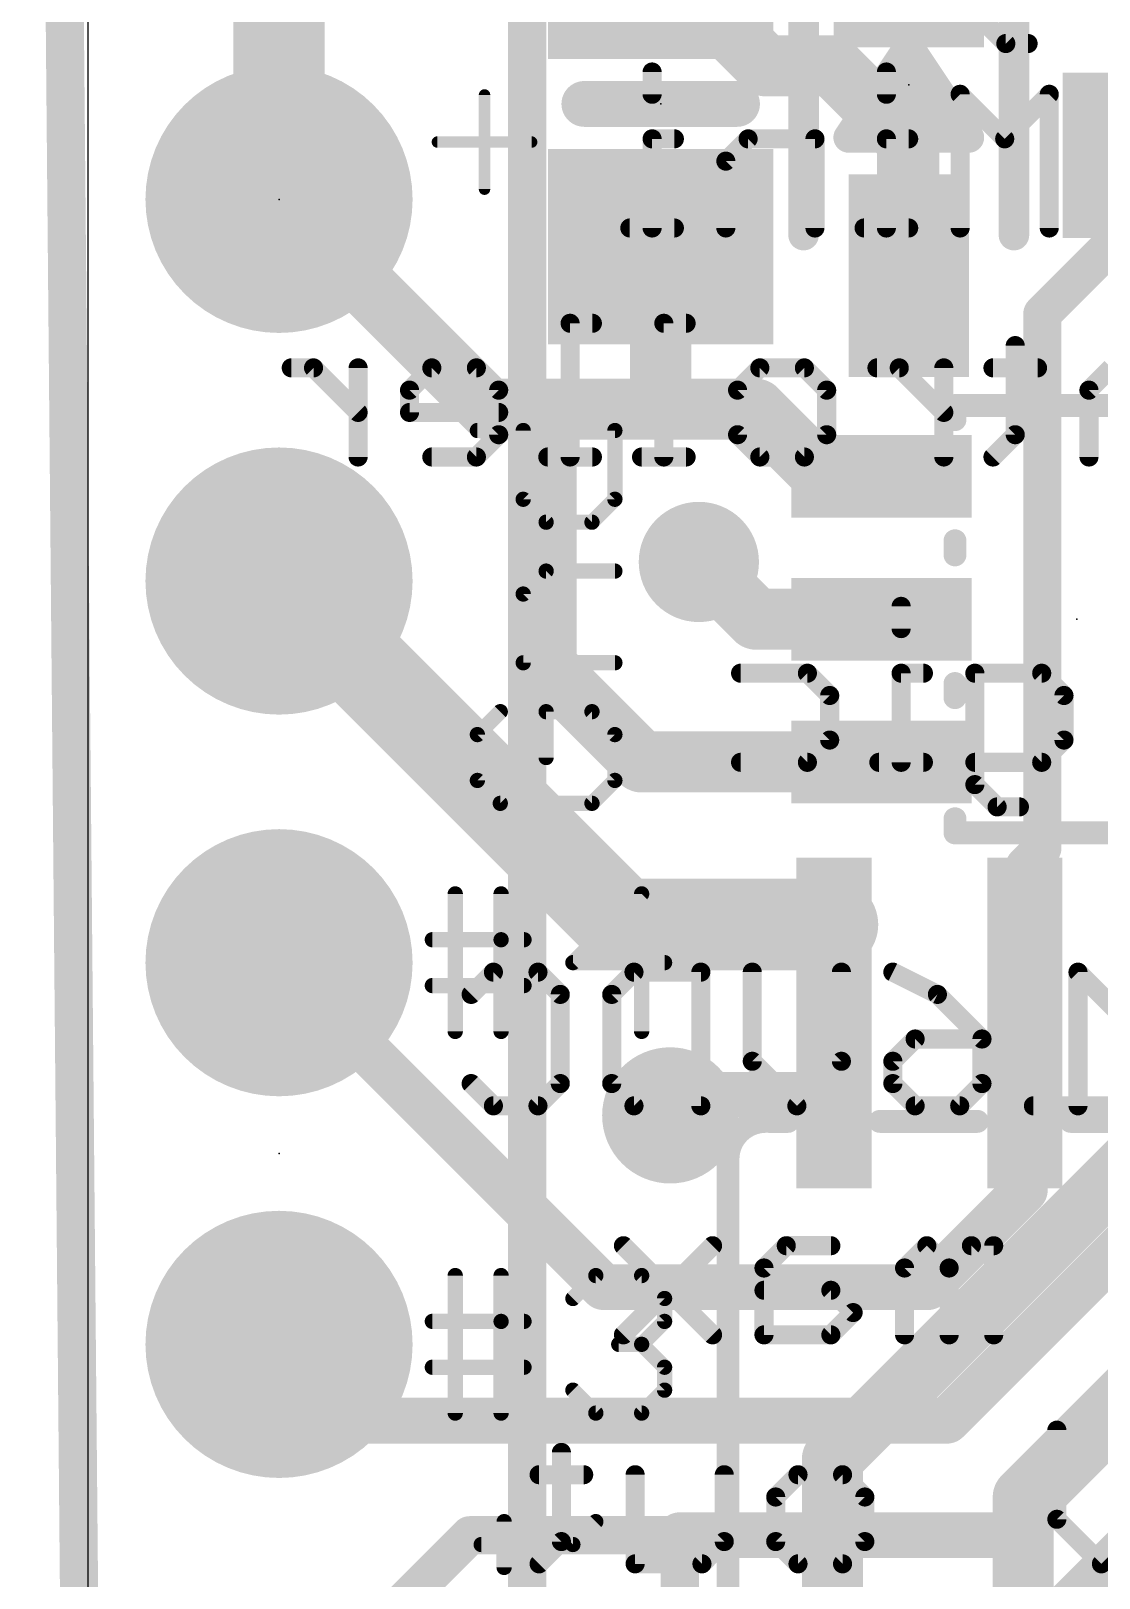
# Model space of a CAD drawing. Extents: x -8 to 7.7, y -14 to 16.
# Drawn here: x -8 to -0.89, y -5.37 to 4.93 of the extents above; entities that cross this region are included whole.
import ezdxf

# ---------------------------------------------------------------- set-up
doc = ezdxf.new("R2010")
doc.units = 0
for name, color, linetype in [('1', 12, 'CONTINUOUS'), ('16', 132, 'CONTINUOUS'), ('17', 110, 'CONTINUOUS'), ('18', 110, 'CONTINUOUS'), ('20', 53, 'CONTINUOUS'), ('21', 40, 'CONTINUOUS'), ('22', 6, 'CONTINUOUS'), ('23', 53, 'CONTINUOUS')]:
    doc.layers.add(name, color=color, linetype=linetype)

# ---------------------------------------------------------------- blocks, each defined once
blk = doc.blocks.new('RECT')
blk.add_solid([(-0.5, -0.5), (0.5, -0.5), (-0.5, 0.5), (0.5, 0.5)])
blk = doc.blocks.new('ROUNDP')
at = {"const_width": 0.5}
blk.add_lwpolyline([(0, -0.25, 1), (0, 0.25, 1), (0, -0.25)], format="xyb", dxfattribs=at)
blk = doc.blocks.new('ROUNDV')
at = {"const_width": 0.5}
blk.add_lwpolyline([(0, -0.25, 1), (0, 0.25, 1), (0, -0.25)], format="xyb", dxfattribs=at)

msp = doc.modelspace()

# ---------------------------------------------------------------- linework, layer by layer
at = {"layer": '1'}
for points, const_width in [([(-3.114, 4.699), (-3.81, 5.395)], 0.4064), ([(-2.667, 4.699), (-3.114, 4.699)], 0.4064), ([(-2.159, 4.191), (-2.667, 4.699)], 0.4064), ([(-2.159, 3.302), (-2.159, 4.191)], 0.4064), ([(-6.35, 3.81), (-4.953, 2.413)], 0.4064), ([(-1.27, 3.048), (-0.635, 3.683)], 0.254), ([(-3.81, 3.495), (-3.81, 2.413)], 0.4064), ([(-1.27, -0.508), (-1.27, 3.048)], 0.254), ([(-4.953, 2.413), (-4.572, 2.413)], 0.4064), ([(-4.572, 0.701), (-4.572, 2.413)], 0.4064), ([(-4.572, 2.413), (-3.81, 2.413)], 0.4064), ([(-3.81, 2.413), (-3.175, 2.413)], 0.4064), ([(-3.175, 2.413), (-2.728, 1.966)], 0.4064), ([(-2.728, 1.966), (-2.3414, 1.966)], 0.4064), ([(-6.35, 1.27), (-4.064, -1.016)], 0.6096), ([(-3.175, 1.016), (-3.556, 1.397)], 0.4064), ([(-2.3414, 1.016), (-3.175, 1.016)], 0.4064), ([(-3.937, 0.066), (-4.572, 0.701)], 0.4064), ([(-2.3414, 0.066), (-3.937, 0.066)], 0.4064), ([(-1.27, -0.508), (-1.387, -0.625)], 0.254), ([(-1.387, -0.625), (-1.387, -1.672)], 0.254), ([(-4.064, -1.016), (-2.667, -1.016)], 0.6096), ([(-2.667, -1.016), (-2.657, -1.026)], 0.3048), ([(-2.657, -1.026), (-2.657, -1.672)], 0.3048), ([(-4.191, -3.429), (-6.35, -1.27)], 0.3048), ([(-2.657, -1.672), (-2.657, -1.788)], 0.3048), ([(-1.387, -1.672), (-1.387, -2.784)], 0.3048), ([(-2.657, -1.788), (-2.657, -2.149)], 0.4064), ([(-3.6095, -2.149), (-3.7465, -2.286)], 0.3048), ([(-2.657, -2.149), (-3.6095, -2.149)], 0.3048), ([(-1.524, -5.08), (1.143, -2.413)], 0.3048), ([(-0.117, -2.53), (-1.905, -4.318)], 0.3048), ([(-1.387, -2.784), (-2.032, -3.429)], 0.3048), ([(1.143, -3.302), (-1.397, -5.842)], 0.3048), ([(-2.032, -3.429), (-4.191, -3.429)], 0.3048), ([(-5.842, -4.318), (-6.35, -3.81)], 0.3048), ([(-1.905, -4.318), (-5.842, -4.318)], 0.3048), ([(-3.683, -5.08), (-1.524, -5.08)], 0.3048), ([(-5.08, -5.08), (-6.35, -6.35)], 0.254), ([(-3.683, -5.08), (-5.08, -5.08)], 0.254), ([(-3.683, -9.251), (-3.683, -5.08)], 0.254)]:
    msp.add_lwpolyline(points, dxfattribs=dict(at, const_width=const_width))
for points, const_width in [([(-3.114, 4.8006, 1), (-3.114, 4.5974)], 0.2032), ([(-3.1858, 4.6272, 1), (-3.0422, 4.7708)], 0.2032), ([(-2.5952, 4.7708, 1), (-2.7388, 4.6272)], 0.2032), ([(-2.667, 4.5974, 1), (-2.667, 4.8006)], 0.2032), ([(-2.0574, 4.191, 1), (-2.2606, 4.191)], 0.2032), ([(-2.2308, 4.1192, 1), (-2.0872, 4.2628)], 0.2032), ([(-6.2782, 3.8818, 1), (-6.4218, 3.7382)], 0.2032), ([(-3.7084, 3.495, 1), (-3.9116, 3.495)], 0.2032), ([(-2.2606, 3.302, 1), (-2.0574, 3.302)], 0.2032), ([(-1.2065, 3.048, 1), (-1.3335, 3.048)], 0.127), ([(-1.3149, 3.0929, 1), (-1.2251, 3.0031)], 0.127), ([(-4.953, 2.5146, 1), (-4.953, 2.3114)], 0.2032), ([(-5.0248, 2.3412, 1), (-4.8812, 2.4848)], 0.2032), ([(-4.4704, 2.413, 1), (-4.6736, 2.413)], 0.2032), ([(-4.572, 2.5146, 1), (-4.572, 2.3114)], 0.2032), ([(-4.572, 2.3114, 1), (-4.572, 2.5146)], 0.2032), ([(-3.81, 2.5146, 1), (-3.81, 2.3114)], 0.2032), ([(-3.81, 2.3114, 1), (-3.81, 2.5146)], 0.2032), ([(-3.1032, 2.4848, 1), (-3.2468, 2.3412)], 0.2032), ([(-3.175, 2.3114, 1), (-3.175, 2.5146)], 0.2032), ([(-3.9116, 2.413, 1), (-3.7084, 2.413)], 0.2032), ([(-2.728, 2.0676, 1), (-2.728, 1.8644)], 0.2032), ([(-2.3414, 1.8644, 1), (-2.3414, 2.0676)], 0.2032), ([(-2.7998, 1.8942, 1), (-2.6562, 2.0378)], 0.2032), ([(-6.2422, 1.3778, 1), (-6.4578, 1.1622)], 0.3048), ([(-3.4842, 1.4688, 1), (-3.6278, 1.3252)], 0.2032), ([(-3.175, 1.1176, 1), (-3.175, 0.9144)], 0.2032), ([(-3.2468, 0.9442, 1), (-3.1032, 1.0878)], 0.2032), ([(-2.3414, 0.9144, 1), (-2.3414, 1.1176)], 0.2032), ([(-4.5002, 0.7728, 1), (-4.6438, 0.6292)], 0.2032), ([(-4.6736, 0.701, 1), (-4.4704, 0.701)], 0.2032), ([(-3.937, 0.1676, 1), (-3.937, -0.0356)], 0.2032), ([(-4.0088, -0.0058, 1), (-3.8652, 0.1378)], 0.2032), ([(-2.3414, -0.0356, 1), (-2.3414, 0.1676)], 0.2032), ([(-1.2251, -0.5529, 1), (-1.3149, -0.4631)], 0.127), ([(-1.3235, -0.625, 1), (-1.4505, -0.625)], 0.127), ([(-1.3335, -0.508, 1), (-1.2065, -0.508)], 0.127), ([(-1.4319, -0.5801, 1), (-1.3421, -0.6699)], 0.127), ([(-4.064, -0.8636, 1), (-4.064, -1.1684)], 0.3048), ([(-2.667, -1.1684, 1), (-2.667, -0.8636)], 0.3048), ([(-4.1718, -1.1238, 1), (-3.9562, -0.9082)], 0.3048), ([(-2.6131, -0.9621, 1), (-2.7209, -1.0699)], 0.1524), ([(-2.5808, -1.026, 1), (-2.7332, -1.026)], 0.1524), ([(-2.7109, -1.0799, 1), (-2.6031, -0.9721)], 0.1524), ([(-6.2961, -1.2161, 1), (-6.4039, -1.3239)], 0.1524), ([(-2.5808, -1.672, 1), (-2.7332, -1.672)], 0.1524), ([(-1.3108, -1.672, 1), (-1.4632, -1.672)], 0.1524), ([(-2.5554, -1.788, 1), (-2.7586, -1.788)], 0.2032), ([(-2.7332, -1.672, 1), (-2.5808, -1.672)], 0.1524), ([(-1.4505, -1.672, 1), (-1.3235, -1.672)], 0.127), ([(-2.7332, -1.788, 1), (-2.5808, -1.788)], 0.1524), ([(-3.6095, -2.0728, 1), (-3.6095, -2.2252)], 0.1524), ([(-3.5556, -2.2029, 1), (-3.6634, -2.0951)], 0.1524), ([(-2.7586, -2.149, 1), (-2.5554, -2.149)], 0.2032), ([(-2.657, -2.2252, 1), (-2.657, -2.0728)], 0.1524), ([(-3.8004, -2.2321, 1), (-3.6926, -2.3399)], 0.1524), ([(-1.3331, -2.8379, 1), (-1.4409, -2.7301)], 0.1524), ([(-1.4632, -2.784, 1), (-1.3108, -2.784)], 0.1524), ([(-4.191, -3.3528, 1), (-4.191, -3.5052)], 0.1524), ([(-2.032, -3.5052, 1), (-2.032, -3.3528)], 0.1524), ([(-4.2449, -3.4829, 1), (-4.1371, -3.3751)], 0.1524), ([(-2.0859, -3.3751, 1), (-1.9781, -3.4829)], 0.1524), ([(-6.2961, -3.7561, 1), (-6.4039, -3.8639)], 0.1524), ([(-5.842, -4.2418, 1), (-5.842, -4.3942)], 0.1524), ([(-5.8959, -4.3719, 1), (-5.7881, -4.2641)], 0.1524), ([(-1.9589, -4.2641, 1), (-1.8511, -4.3719)], 0.1524), ([(-1.905, -4.3942, 1), (-1.905, -4.2418)], 0.1524), ([(-3.683, -5.0038, 1), (-3.683, -5.1562)], 0.1524), ([(-1.524, -5.1562, 1), (-1.524, -5.0038)], 0.1524), ([(-5.08, -5.0165, 1), (-5.08, -5.1435)], 0.127), ([(-5.0351, -5.1249, 1), (-5.1249, -5.0351)], 0.127), ([(-3.6195, -5.08, 1), (-3.7465, -5.08)], 0.127), ([(-3.683, -5.1435, 1), (-3.683, -5.0165)], 0.127), ([(-1.5779, -5.0261, 1), (-1.4701, -5.1339)], 0.1524)]:
    msp.add_lwpolyline(points, format="xyb", dxfattribs=dict(at, const_width=const_width))
at = {"layer": '16'}
for points, const_width in [([(-7.874, 15.875), (-7.62, -12.192)], 0.254), ([(-6.35, 7.874), (-6.35, 3.81)], 0.6096), ([(-4.699, -6.35), (-4.699, 5.969)], 0.254), ([(-2.667, -4.572), (-0.381, -2.286)], 0.4064), ([(-1.397, -4.826), (0.254, -3.175)], 0.4064), ([(-2.667, -5.969), (-2.667, -4.572)], 0.4064), ([(-1.397, -5.969), (-1.397, -4.826)], 0.4064)]:
    msp.add_lwpolyline(points, dxfattribs=dict(at, const_width=const_width))
for points, const_width in [([(-6.5024, 3.81, 1), (-6.1976, 3.81)], 0.3048), ([(-2.5654, -4.572, 1), (-2.7686, -4.572)], 0.2032), ([(-2.7388, -4.5002, 1), (-2.5952, -4.6438)], 0.2032), ([(-1.2954, -4.826, 1), (-1.4986, -4.826)], 0.2032), ([(-1.4688, -4.7542, 1), (-1.3252, -4.8978)], 0.2032)]:
    msp.add_lwpolyline(points, format="xyb", dxfattribs=dict(at, const_width=const_width))
at = {"layer": '20'}
msp.add_line((-7.62, -12.192), (-7.62, 14.478), dxfattribs=at)
at = {"layer": '21'}
for points, const_width in [([(-2.859, 3.572), (-2.859, 5.572)], 0.2032), ([(-1.459, 5.572), (-1.459, 3.572)], 0.2032), ([(-2.559, 4.222), (-2.159, 4.822)], 0.2032), ([(-2.159, 4.822), (-1.759, 4.222)], 0.2032), ([(-2.359, 4.372), (-2.159, 4.672)], 0.2032), ([(-2.159, 4.672), (-1.959, 4.372)], 0.2032), ([(-4.9824, 4.5049), (-4.9824, 3.8779)], 0.0762), ([(-4.318, 4.445), (-3.302, 4.445)], 0.3048), ([(-2.2934, 4.4704), (-2.0246, 4.4704)], 0.2032), ([(-1.959, 4.372), (-2.359, 4.372)], 0.2032), ([(-5.2959, 4.1914), (-4.6688, 4.1914)], 0.0762), ([(-1.759, 4.222), (-2.559, 4.222)], 0.2032), ([(-1.8514, 2.438), (-0.2314, 2.438)], 0.1524), ([(-1.8514, 2.344), (-1.8514, 2.438)], 0.1524), ([(-5.03, 2.2717), (-4.1148, 2.2717)], 0.1016), ([(-4.7249, 1.8141), (-4.7249, 2.2717)], 0.1016), ([(-4.1148, 2.2717), (-4.1148, 1.8141)], 0.1016), ([(-4.5724, 1.6616), (-4.7249, 1.8141)], 0.1016), ([(-4.1148, 1.8141), (-4.2673, 1.6616)], 0.1016), ([(-4.2673, 1.6616), (-4.5724, 1.6616)], 0.1016), ([(-1.8514, 1.444), (-1.8514, 1.538)], 0.1524), ([(-4.7249, 1.1836), (-4.5724, 1.3362)], 0.1016), ([(-4.5724, 1.3362), (-4.1148, 1.3362)], 0.1016), ([(-4.7249, 0.726), (-4.7249, 1.1836)], 0.1016), ([(-4.1148, 0.726), (-4.7249, 0.726)], 0.1016), ([(-1.8514, 0.494), (-1.8514, 0.588)], 0.1524), ([(-4.8775, 0.4006), (-5.03, 0.2481)], 0.1016), ([(-4.2673, 0.4006), (-4.5724, 0.4006)], 0.1016), ([(-4.5724, 0.4006), (-4.5724, 0.0956)], 0.1016), ([(-4.1148, 0.2481), (-4.2673, 0.4006)], 0.1016), ([(-5.03, 0.2481), (-5.03, -0.057)], 0.1016), ([(-4.1148, -0.057), (-4.1148, 0.2481)], 0.1016), ([(-5.03, -0.057), (-4.8775, -0.2095)], 0.1016), ([(-4.2673, -0.2095), (-4.1148, -0.057)], 0.1016), ([(-4.8775, -0.2095), (-4.2673, -0.2095)], 0.1016), ([(-1.8514, -0.406), (-1.8514, -0.312)], 0.1524), ([(-0.2314, -0.406), (-1.8514, -0.406)], 0.1524), ([(-5.1772, -1.7272), (-5.1772, -0.812)], 0.1016), ([(-4.8721, -0.812), (-4.8721, -1.7272)], 0.1016), ([(-3.9366, -0.812), (-4.3942, -1.2696)], 0.1016), ([(-3.9366, -1.7272), (-3.9366, -0.812)], 0.1016), ([(-5.3297, -1.1171), (-4.8721, -1.1171)], 0.1016), ([(-4.8721, -1.1171), (-4.7196, -1.1171)], 0.1016), ([(-4.3942, -1.2696), (-3.7841, -1.2696)], 0.1016), ([(-5.3297, -1.4221), (-4.7196, -1.4221)], 0.1016), ([(-2.962, -2.326), (-3.092, -2.326)], 0.1524), ([(-2.352, -2.326), (-1.702, -2.326)], 0.1524), ([(-1.082, -2.326), (-0.432, -2.326)], 0.1524), ([(-3.362, -2.576), (-3.362, -7.076)], 0.1524), ([(-5.1772, -4.2672), (-5.1772, -3.352)], 0.1016), ([(-4.8721, -3.352), (-4.8721, -4.2672)], 0.1016), ([(-4.3942, -3.5046), (-4.2417, -3.352)], 0.1016), ([(-4.2417, -3.352), (-3.9366, -3.352)], 0.1016), ([(-3.9366, -3.352), (-3.7841, -3.5046)], 0.1016), ([(-3.7841, -3.5046), (-3.7841, -3.6571)], 0.1016), ([(-5.3297, -3.6571), (-4.8721, -3.6571)], 0.1016), ([(-4.8721, -3.6571), (-4.7196, -3.6571)], 0.1016), ([(-3.7841, -3.6571), (-3.9366, -3.8096)], 0.1016), ([(-3.9366, -3.8096), (-4.0891, -3.8096)], 0.1016), ([(-3.9366, -3.8096), (-3.7841, -3.9621)], 0.1016), ([(-5.3297, -3.9621), (-4.7196, -3.9621)], 0.1016), ([(-3.7841, -3.9621), (-3.7841, -4.1147)], 0.1016), ([(-4.2417, -4.2672), (-4.3942, -4.1147)], 0.1016), ([(-3.7841, -4.1147), (-3.9366, -4.2672)], 0.1016), ([(-3.9366, -4.2672), (-4.2417, -4.2672)], 0.1016), ([(-4.8519, -5.2945), (-4.8519, -4.9895)], 0.1016), ([(-4.3943, -5.142), (-4.2418, -4.9895)], 0.1016), ([(-5.0045, -5.142), (-4.3943, -5.142)], 0.1016)]:
    msp.add_lwpolyline(points, dxfattribs=dict(at, const_width=const_width))
for points, const_width in [([(-2.1167, 4.8502, 1), (-2.2013, 4.7938)], 0.1016), ([(-2.1167, 4.7938, 1), (-2.2013, 4.8502)], 0.1016), ([(-2.1167, 4.7002, 1), (-2.2013, 4.6438)], 0.1016), ([(-2.1167, 4.6438, 1), (-2.2013, 4.7002)], 0.1016), ([(-4.9633, 4.5049, 1), (-5.0014, 4.5049)], 0.0381), ([(-4.318, 4.5212, 1), (-4.318, 4.3688)], 0.1524), ([(-3.302, 4.3688, 1), (-3.302, 4.5212)], 0.1524), ([(-2.2934, 4.5212, 1), (-2.2934, 4.4196)], 0.1016), ([(-2.0246, 4.4196, 1), (-2.0246, 4.5212)], 0.1016), ([(-2.359, 4.4228, 1), (-2.359, 4.3212)], 0.1016), ([(-2.4013, 4.4002, 1), (-2.3167, 4.3438)], 0.1016), ([(-2.0013, 4.3438, 1), (-1.9167, 4.4002)], 0.1016), ([(-1.959, 4.3212, 1), (-1.959, 4.4228)], 0.1016), ([(-5.2959, 4.2104, 1), (-5.2959, 4.1723)], 0.0381), ([(-4.6688, 4.1723, 1), (-4.6688, 4.2104)], 0.0381), ([(-2.559, 4.2728, 1), (-2.559, 4.1712)], 0.1016), ([(-2.6013, 4.2502, 1), (-2.5167, 4.1938)], 0.1016), ([(-1.8013, 4.1938, 1), (-1.7167, 4.2502)], 0.1016), ([(-1.759, 4.1712, 1), (-1.759, 4.2728)], 0.1016), ([(-5.0014, 3.8779, 1), (-4.9633, 3.8779)], 0.0381), ([(-2.9098, 3.572, 1), (-2.8082, 3.572)], 0.1016), ([(-1.5098, 3.572, 1), (-1.4082, 3.572)], 0.1016), ([(-1.8514, 2.4761, 1), (-1.8514, 2.3999)], 0.0762), ([(-1.8133, 2.438, 1), (-1.8895, 2.438)], 0.0762), ([(-1.8895, 2.344, 1), (-1.8133, 2.344)], 0.0762), ([(-5.03, 2.2971, 1), (-5.03, 2.2463)], 0.0508), ([(-4.6995, 2.2717, 1), (-4.7503, 2.2717)], 0.0508), ([(-4.0894, 2.2717, 1), (-4.1402, 2.2717)], 0.0508), ([(-4.1148, 2.2463, 1), (-4.1148, 2.2971)], 0.0508), ([(-4.707, 1.832, 1), (-4.7429, 1.7961)], 0.0508), ([(-4.0968, 1.7961, 1), (-4.1328, 1.832)], 0.0508), ([(-4.7503, 1.8141, 1), (-4.6995, 1.8141)], 0.0508), ([(-4.1402, 1.8141, 1), (-4.0894, 1.8141)], 0.0508), ([(-4.5724, 1.687, 1), (-4.5724, 1.6362)], 0.0508), ([(-4.5904, 1.6436, 1), (-4.5544, 1.6795)], 0.0508), ([(-4.2853, 1.6795, 1), (-4.2494, 1.6436)], 0.0508), ([(-4.2673, 1.6362, 1), (-4.2673, 1.687)], 0.0508), ([(-1.8133, 1.538, 1), (-1.8895, 1.538)], 0.0762), ([(-1.8895, 1.444, 1), (-1.8133, 1.444)], 0.0762), ([(-4.5724, 1.3616, 1), (-4.5724, 1.3108)], 0.0508), ([(-4.5544, 1.3182, 1), (-4.5904, 1.3541)], 0.0508), ([(-4.1148, 1.3108, 1), (-4.1148, 1.3616)], 0.0508), ([(-4.6995, 1.1836, 1), (-4.7503, 1.1836)], 0.0508), ([(-4.7429, 1.2016, 1), (-4.707, 1.1657)], 0.0508), ([(-4.7249, 0.7514, 1), (-4.7249, 0.7006)], 0.0508), ([(-4.7503, 0.726, 1), (-4.6995, 0.726)], 0.0508), ([(-4.1148, 0.7006, 1), (-4.1148, 0.7514)], 0.0508), ([(-1.8133, 0.588, 1), (-1.8895, 0.588)], 0.0762), ([(-1.8895, 0.494, 1), (-1.8133, 0.494)], 0.0762), ([(-4.8595, 0.3827, 1), (-4.8954, 0.4186)], 0.0508), ([(-4.5724, 0.426, 1), (-4.5724, 0.3752)], 0.0508), ([(-4.547, 0.4006, 1), (-4.5978, 0.4006)], 0.0508), ([(-4.2494, 0.4186, 1), (-4.2853, 0.3827)], 0.0508), ([(-4.2673, 0.3752, 1), (-4.2673, 0.426)], 0.0508), ([(-5.0046, 0.2481, 1), (-5.0554, 0.2481)], 0.0508), ([(-5.0479, 0.2661, 1), (-5.012, 0.2302)], 0.0508), ([(-4.0894, 0.2481, 1), (-4.1402, 0.2481)], 0.0508), ([(-4.1328, 0.2302, 1), (-4.0968, 0.2661)], 0.0508), ([(-4.5978, 0.0956, 1), (-4.547, 0.0956)], 0.0508), ([(-5.0554, -0.057, 1), (-5.0046, -0.057)], 0.0508), ([(-5.012, -0.039, 1), (-5.0479, -0.0749)], 0.0508), ([(-4.1402, -0.057, 1), (-4.0894, -0.057)], 0.0508), ([(-4.0968, -0.0749, 1), (-4.1328, -0.039)], 0.0508), ([(-4.8775, -0.1841, 1), (-4.8775, -0.2349)], 0.0508), ([(-4.8954, -0.2274, 1), (-4.8595, -0.1915)], 0.0508), ([(-4.2853, -0.1915, 1), (-4.2494, -0.2274)], 0.0508), ([(-4.2673, -0.2349, 1), (-4.2673, -0.1841)], 0.0508), ([(-1.8133, -0.312, 1), (-1.8895, -0.312)], 0.0762), ([(-1.8514, -0.3679, 1), (-1.8514, -0.4441)], 0.0762), ([(-1.8895, -0.406, 1), (-1.8133, -0.406)], 0.0762), ([(-5.1518, -0.812, 1), (-5.2026, -0.812)], 0.0508), ([(-4.8467, -0.812, 1), (-4.8975, -0.812)], 0.0508), ([(-3.9112, -0.812, 1), (-3.962, -0.812)], 0.0508), ([(-3.9186, -0.83, 1), (-3.9546, -0.7941)], 0.0508), ([(-5.3297, -1.0917, 1), (-5.3297, -1.1425)], 0.0508), ([(-4.8721, -1.0917, 1), (-4.8721, -1.1425)], 0.0508), ([(-4.8721, -1.1425, 1), (-4.8721, -1.0917)], 0.0508), ([(-4.7196, -1.1425, 1), (-4.7196, -1.0917)], 0.0508), ([(-4.4122, -1.2516, 1), (-4.3762, -1.2876)], 0.0508), ([(-4.3942, -1.2442, 1), (-4.3942, -1.295)], 0.0508), ([(-3.7841, -1.295, 1), (-3.7841, -1.2442)], 0.0508), ([(-5.3297, -1.3967, 1), (-5.3297, -1.4475)], 0.0508), ([(-4.7196, -1.4475, 1), (-4.7196, -1.3967)], 0.0508), ([(-5.2026, -1.7272, 1), (-5.1518, -1.7272)], 0.0508), ([(-4.8975, -1.7272, 1), (-4.8467, -1.7272)], 0.0508), ([(-3.962, -1.7272, 1), (-3.9112, -1.7272)], 0.0508), ([(-3.112, -2.326, 0.4142), (-3.362, -2.576)], 0.1524), ([(-3.092, -2.2879, 1), (-3.092, -2.3641)], 0.0762), ([(-2.962, -2.3641, 1), (-2.962, -2.2879)], 0.0762), ([(-2.352, -2.2879, 1), (-2.352, -2.3641)], 0.0762), ([(-1.702, -2.3641, 1), (-1.702, -2.2879)], 0.0762), ([(-1.082, -2.2879, 1), (-1.082, -2.3641)], 0.0762), ([(-3.3239, -2.576, 1), (-3.4001, -2.576)], 0.0762), ([(-5.1518, -3.352, 1), (-5.2026, -3.352)], 0.0508), ([(-4.8467, -3.352, 1), (-4.8975, -3.352)], 0.0508), ([(-4.2417, -3.3266, 1), (-4.2417, -3.3774)], 0.0508), ([(-4.2237, -3.37, 1), (-4.2596, -3.3341)], 0.0508), ([(-3.9186, -3.3341, 1), (-3.9546, -3.37)], 0.0508), ([(-3.9366, -3.3774, 1), (-3.9366, -3.3266)], 0.0508), ([(-4.4122, -3.4866, 1), (-4.3762, -3.5225)], 0.0508), ([(-3.7587, -3.5046, 1), (-3.8095, -3.5046)], 0.0508), ([(-3.802, -3.5225, 1), (-3.7661, -3.4866)], 0.0508), ([(-5.3297, -3.6317, 1), (-5.3297, -3.6825)], 0.0508), ([(-4.8721, -3.6317, 1), (-4.8721, -3.6825)], 0.0508), ([(-4.8721, -3.6825, 1), (-4.8721, -3.6317)], 0.0508), ([(-4.7196, -3.6825, 1), (-4.7196, -3.6317)], 0.0508), ([(-3.8095, -3.6571, 1), (-3.7587, -3.6571)], 0.0508), ([(-3.7661, -3.675, 1), (-3.802, -3.6391)], 0.0508), ([(-4.0891, -3.7842, 1), (-4.0891, -3.835)], 0.0508), ([(-3.9186, -3.7916, 1), (-3.9546, -3.8276)], 0.0508), ([(-3.9546, -3.7916, 1), (-3.9186, -3.8276)], 0.0508), ([(-3.9366, -3.835, 1), (-3.9366, -3.7842)], 0.0508), ([(-5.3297, -3.9367, 1), (-5.3297, -3.9875)], 0.0508), ([(-4.7196, -3.9875, 1), (-4.7196, -3.9367)], 0.0508), ([(-3.7587, -3.9621, 1), (-3.8095, -3.9621)], 0.0508), ([(-3.802, -3.9801, 1), (-3.7661, -3.9442)], 0.0508), ([(-4.3762, -4.0967, 1), (-4.4122, -4.1326)], 0.0508), ([(-3.8095, -4.1147, 1), (-3.7587, -4.1147)], 0.0508), ([(-3.7661, -4.1326, 1), (-3.802, -4.0967)], 0.0508), ([(-4.2417, -4.2418, 1), (-4.2417, -4.2926)], 0.0508), ([(-3.9366, -4.2926, 1), (-3.9366, -4.2418)], 0.0508), ([(-5.2026, -4.2672, 1), (-5.1518, -4.2672)], 0.0508), ([(-4.8975, -4.2672, 1), (-4.8467, -4.2672)], 0.0508), ([(-4.2596, -4.2852, 1), (-4.2237, -4.2492)], 0.0508), ([(-3.9546, -4.2492, 1), (-3.9186, -4.2852)], 0.0508), ([(-4.8265, -4.9895, 1), (-4.8773, -4.9895)], 0.0508), ([(-4.2238, -5.0074, 1), (-4.2598, -4.9715)], 0.0508), ([(-5.0045, -5.1166, 1), (-5.0045, -5.1674)], 0.0508), ([(-4.4123, -5.124, 1), (-4.3764, -5.16)], 0.0508), ([(-4.3943, -5.1674, 1), (-4.3943, -5.1166)], 0.0508), ([(-4.8773, -5.2945, 1), (-4.8265, -5.2945)], 0.0508)]:
    msp.add_lwpolyline(points, format="xyb", dxfattribs=dict(at, const_width=const_width))
at = {"layer": '22', "const_width": 0.127}
for points in [[(-1.6613, 4.9952), (-1.5131, 4.8469)], [(-1.5131, 4.8469), (-1.3648, 4.8469)], [(-3.8671, 4.6576), (-3.8671, 4.5093)], [(-2.3079, 4.6576), (-2.3079, 4.5093)], [(-1.5207, 4.2127), (-1.8173, 4.5093)], [(-1.8173, 4.5093), (-1.8173, 3.6195)], [(-1.2241, 4.5093), (-1.5207, 4.2127)], [(-1.2241, 3.6195), (-1.2241, 4.5093)], [(-3.7188, 4.2127), (-3.8671, 4.2127)], [(-3.8671, 4.2127), (-3.8671, 3.6195)], [(-3.2282, 4.2127), (-3.3765, 4.0644)], [(-2.7833, 4.2127), (-3.2282, 4.2127)], [(-2.7833, 3.6195), (-2.7833, 4.2127)], [(-2.1596, 4.2127), (-2.3079, 4.2127)], [(-2.3079, 4.2127), (-2.3079, 3.6195)], [(-3.3765, 4.0644), (-3.3765, 3.6195)], [(-3.7188, 3.6195), (-4.0154, 3.6195)], [(-2.1596, 3.6195), (-2.4562, 3.6195)], [(-4.2645, 2.9853), (-4.4128, 2.9853)], [(-4.4128, 2.9853), (-4.4128, 2.0955)], [(-3.6408, 2.9853), (-3.7891, 2.9853)], [(-3.7891, 2.9853), (-3.7891, 2.0955)], [(-1.4503, 2.837), (-1.4503, 2.2438)], [(-6.1203, 2.6887), (-6.2686, 2.6887)], [(-5.8237, 2.3921), (-6.1203, 2.6887)], [(-5.8237, 2.0955), (-5.8237, 2.6887)], [(-5.3331, 2.6887), (-5.4814, 2.5404)], [(-5.0365, 2.6887), (-5.3331, 2.6887)], [(-4.8882, 2.5404), (-5.0365, 2.6887)], [(-3.2985, 2.5404), (-3.1502, 2.6887)], [(-3.1502, 2.6887), (-2.8536, 2.6887)], [(-2.8536, 2.6887), (-2.7053, 2.5404)], [(-2.2223, 2.6887), (-2.3706, 2.6887)], [(-1.9257, 2.3921), (-2.2223, 2.6887)], [(-1.9257, 2.0955), (-1.9257, 2.6887)], [(-1.3021, 2.6887), (-1.5986, 2.6887)], [(-0.8114, 2.6887), (-0.9597, 2.5404)], [(-5.4814, 2.5404), (-5.4814, 2.3921)], [(-4.8882, 2.2438), (-4.8882, 2.5404)], [(-3.2985, 2.2438), (-3.2985, 2.5404)], [(-2.7053, 2.5404), (-2.7053, 2.2438)], [(-0.9597, 2.5404), (-0.9597, 2.0955)], [(-5.4814, 2.3921), (-4.8882, 2.3921)], [(-5.0365, 2.0955), (-4.8882, 2.2438)], [(-3.1502, 2.0955), (-3.2985, 2.2438)], [(-2.7053, 2.2438), (-2.8536, 2.0955)], [(-1.4503, 2.2438), (-1.5986, 2.0955)], [(-5.3331, 2.0955), (-5.0365, 2.0955)], [(-4.2645, 2.0955), (-4.5611, 2.0955)], [(-3.6408, 2.0955), (-3.9374, 2.0955)], [(-2.8536, 2.0955), (-3.1502, 2.0955)], [(-2.2098, 1.1016), (-2.2098, 0.9533)], [(-3.2784, 0.6567), (-2.8335, 0.6567)], [(-2.8335, 0.6567), (-2.6852, 0.5084)], [(-2.0615, 0.6567), (-2.2098, 0.6567)], [(-2.2098, 0.6567), (-2.2098, 0.0635)], [(-1.7192, -0.0848), (-1.7192, 0.6567)], [(-1.7192, 0.6567), (-1.2743, 0.6567)], [(-1.2743, 0.6567), (-1.126, 0.5084)], [(-2.6852, 0.5084), (-2.6852, 0.2118)], [(-1.126, 0.5084), (-1.126, 0.2118)], [(-2.6852, 0.2118), (-2.8335, 0.0635)], [(-1.126, 0.2118), (-1.2743, 0.0635)], [(-2.8335, 0.0635), (-3.2784, 0.0635)], [(-2.0615, 0.0635), (-2.3581, 0.0635)], [(-1.2743, 0.0635), (-1.7192, 0.0635)], [(-1.5709, -0.2331), (-1.7192, -0.0848)], [(-1.4226, -0.2331), (-1.5709, -0.2331)], [(-5.0715, -1.481), (-4.9232, -1.3327)], [(-4.9232, -1.3327), (-4.6266, -1.3327)], [(-4.6266, -1.3327), (-4.4783, -1.481)], [(-4.1359, -1.481), (-3.9877, -1.3327)], [(-3.9877, -1.3327), (-3.5428, -1.3327)], [(-3.5428, -1.3327), (-3.5428, -2.2225)], [(-3.2004, -1.9259), (-3.2004, -1.3327)], [(-2.6073, -1.3327), (-2.6073, -1.9259)], [(-2.2649, -1.3327), (-1.9683, -1.481)], [(-0.7362, -1.6293), (-1.0328, -1.3327)], [(-1.0328, -1.3327), (-1.0328, -2.2225)], [(-4.4783, -1.481), (-4.4783, -2.0742)], [(-4.1359, -2.0742), (-4.1359, -1.481)], [(-1.9683, -1.481), (-1.6717, -1.7776)], [(-2.2649, -1.9259), (-2.1166, -1.7776)], [(-2.1166, -1.7776), (-1.6717, -1.7776)], [(-1.6717, -1.7776), (-1.6717, -2.0742)], [(-2.9038, -2.2225), (-3.2004, -1.9259)], [(-2.6073, -1.9259), (-2.9038, -2.2225)], [(-2.2649, -2.0742), (-2.2649, -1.9259)], [(-4.9232, -2.2225), (-5.0715, -2.0742)], [(-4.4783, -2.0742), (-4.6266, -2.2225)], [(-3.9877, -2.2225), (-4.1359, -2.0742)], [(-2.1166, -2.2225), (-2.2649, -2.0742)], [(-1.6717, -2.0742), (-1.82, -2.2225)], [(-4.6266, -2.2225), (-4.9232, -2.2225)], [(-3.5428, -2.2225), (-3.9877, -2.2225)], [(-1.82, -2.2225), (-2.1166, -2.2225)], [(-0.7362, -2.2225), (-1.3294, -2.2225)], [(-3.4648, -3.1533), (-4.058, -3.7465)], [(-3.4648, -3.7465), (-4.058, -3.1533)], [(-2.9742, -3.1533), (-3.1225, -3.3016)], [(-2.6776, -3.1533), (-2.9742, -3.1533)], [(-2.0387, -3.1533), (-2.1869, -3.3016)], [(-1.8904, -3.3016), (-2.0387, -3.1533)], [(-1.7421, -3.1533), (-1.8904, -3.3016)], [(-1.5938, -3.1533), (-1.7421, -3.1533)], [(-1.5938, -3.7465), (-1.5938, -3.1533)], [(-3.1225, -3.3016), (-3.1225, -3.7465)], [(-2.1869, -3.3016), (-2.1869, -3.7465)], [(-1.8904, -3.3016), (-1.8904, -3.7465)], [(-2.6776, -3.4499), (-3.1225, -3.4499)], [(-2.5293, -3.5982), (-2.6776, -3.4499)], [(-2.6776, -3.7465), (-2.5293, -3.5982)], [(-3.1225, -3.7465), (-2.6776, -3.7465)], [(-1.1735, -4.9739), (-1.1735, -4.3807)], [(-4.4707, -4.529), (-4.4707, -5.1222)], [(-4.3224, -4.6773), (-4.619, -4.6773)], [(-3.98, -5.2705), (-3.98, -4.6773)], [(-3.3869, -4.6773), (-3.3869, -5.1222)], [(-3.0445, -4.8256), (-2.8962, -4.6773)], [(-2.8962, -4.6773), (-2.5996, -4.6773)], [(-2.5996, -4.6773), (-2.4513, -4.8256)], [(-3.0445, -5.1222), (-3.0445, -4.8256)], [(-2.4513, -4.8256), (-2.4513, -5.1222)], [(-0.8769, -5.2705), (-1.1735, -4.9739)], [(-0.5803, -4.9739), (-0.8769, -5.2705)], [(-4.4707, -5.1222), (-4.619, -5.2705)], [(-3.3869, -5.1222), (-3.5351, -5.2705)], [(-2.8962, -5.2705), (-3.0445, -5.1222)], [(-2.4513, -5.1222), (-2.5996, -5.2705)], [(-3.5351, -5.2705), (-3.98, -5.2705)], [(-2.5996, -5.2705), (-2.8962, -5.2705)]]:
    msp.add_lwpolyline(points, dxfattribs=at)
at = {"layer": '22', "const_width": 0.0635}
for points in [[(-1.5131, 4.8787, 1), (-1.5131, 4.8152)], [(-1.5355, 4.8245, 1), (-1.4906, 4.8694)], [(-1.3648, 4.8152, 1), (-1.3648, 4.8787)], [(-3.8354, 4.6576, 1), (-3.8989, 4.6576)], [(-2.2762, 4.6576, 1), (-2.3397, 4.6576)], [(-3.8989, 4.5093, 1), (-3.8354, 4.5093)], [(-2.3397, 4.5093, 1), (-2.2762, 4.5093)], [(-1.7855, 4.5093, 1), (-1.849, 4.5093)], [(-1.7948, 4.5317, 1), (-1.8397, 4.4868)], [(-1.1923, 4.5093, 1), (-1.2558, 4.5093)], [(-1.2016, 4.4868, 1), (-1.2465, 4.5317)], [(-3.8354, 4.2127, 1), (-3.8989, 4.2127)], [(-3.8671, 4.2444, 1), (-3.8671, 4.1809)], [(-3.7188, 4.1809, 1), (-3.7188, 4.2444)], [(-3.2282, 4.2444, 1), (-3.2282, 4.1809)], [(-3.2057, 4.1902, 1), (-3.2506, 4.2351)], [(-2.7515, 4.2127, 1), (-2.815, 4.2127)], [(-2.7833, 4.1809, 1), (-2.7833, 4.2444)], [(-2.2762, 4.2127, 1), (-2.3397, 4.2127)], [(-2.3079, 4.2444, 1), (-2.3079, 4.1809)], [(-2.1596, 4.1809, 1), (-2.1596, 4.2444)], [(-1.5431, 4.2351, 1), (-1.4982, 4.1902)], [(-1.5431, 4.1902, 1), (-1.4982, 4.2351)], [(-3.3447, 4.0644, 1), (-3.4082, 4.0644)], [(-3.3989, 4.0868, 1), (-3.354, 4.0419)], [(-4.0154, 3.6513, 1), (-4.0154, 3.5878)], [(-3.8989, 3.6195, 1), (-3.8354, 3.6195)], [(-3.7188, 3.5878, 1), (-3.7188, 3.6513)], [(-3.4082, 3.6195, 1), (-3.3447, 3.6195)], [(-2.815, 3.6195, 1), (-2.7515, 3.6195)], [(-2.4562, 3.6513, 1), (-2.4562, 3.5878)], [(-2.3397, 3.6195, 1), (-2.2762, 3.6195)], [(-2.1596, 3.5878, 1), (-2.1596, 3.6513)], [(-1.849, 3.6195, 1), (-1.7855, 3.6195)], [(-1.2558, 3.6195, 1), (-1.1923, 3.6195)], [(-4.3811, 2.9853, 1), (-4.4446, 2.9853)], [(-4.4128, 3.017, 1), (-4.4128, 2.9535)], [(-4.2645, 2.9535, 1), (-4.2645, 3.017)], [(-3.7574, 2.9853, 1), (-3.8209, 2.9853)], [(-3.7891, 3.017, 1), (-3.7891, 2.9535)], [(-3.6408, 2.9535, 1), (-3.6408, 3.017)], [(-1.4186, 2.837, 1), (-1.4821, 2.837)], [(-6.2686, 2.7204, 1), (-6.2686, 2.6569)], [(-6.0979, 2.7111, 1), (-6.1428, 2.6662)], [(-6.1203, 2.6569, 1), (-6.1203, 2.7204)], [(-5.792, 2.6887, 1), (-5.8555, 2.6887)], [(-5.3331, 2.7204, 1), (-5.3331, 2.6569)], [(-5.3106, 2.6662, 1), (-5.3555, 2.7111)], [(-5.014, 2.7111, 1), (-5.0589, 2.6662)], [(-5.0365, 2.6569, 1), (-5.0365, 2.7204)], [(-3.1502, 2.7204, 1), (-3.1502, 2.6569)], [(-3.1278, 2.6662, 1), (-3.1727, 2.7111)], [(-2.8312, 2.7111, 1), (-2.8761, 2.6662)], [(-2.8536, 2.6569, 1), (-2.8536, 2.7204)], [(-2.3706, 2.7204, 1), (-2.3706, 2.6569)], [(-2.1999, 2.7111, 1), (-2.2448, 2.6662)], [(-2.2223, 2.6569, 1), (-2.2223, 2.7204)], [(-1.894, 2.6887, 1), (-1.9575, 2.6887)], [(-1.5986, 2.7204, 1), (-1.5986, 2.6569)], [(-1.3021, 2.6569, 1), (-1.3021, 2.7204)], [(-5.4496, 2.5404, 1), (-5.5131, 2.5404)], [(-5.5038, 2.5628, 1), (-5.4589, 2.5179)], [(-4.8565, 2.5404, 1), (-4.92, 2.5404)], [(-4.9107, 2.5179, 1), (-4.8657, 2.5628)], [(-3.2667, 2.5404, 1), (-3.3302, 2.5404)], [(-3.3209, 2.5628, 1), (-3.276, 2.5179)], [(-2.6736, 2.5404, 1), (-2.7371, 2.5404)], [(-2.7278, 2.5179, 1), (-2.6829, 2.5628)], [(-0.928, 2.5404, 1), (-0.9915, 2.5404)], [(-0.9822, 2.5628, 1), (-0.9373, 2.5179)], [(-5.8462, 2.3696, 1), (-5.8013, 2.4145)], [(-5.4814, 2.4238, 1), (-5.4814, 2.3603)], [(-5.5131, 2.3921, 1), (-5.4496, 2.3921)], [(-4.8882, 2.3603, 1), (-4.8882, 2.4238)], [(-1.9482, 2.3696, 1), (-1.9033, 2.4145)], [(-4.92, 2.2438, 1), (-4.8565, 2.2438)], [(-4.8657, 2.2213, 1), (-4.9107, 2.2662)], [(-3.276, 2.2662, 1), (-3.3209, 2.2213)], [(-3.3302, 2.2438, 1), (-3.2667, 2.2438)], [(-2.7371, 2.2438, 1), (-2.6736, 2.2438)], [(-2.6829, 2.2213, 1), (-2.7278, 2.2662)], [(-1.4821, 2.2438, 1), (-1.4186, 2.2438)], [(-1.4279, 2.2213, 1), (-1.4728, 2.2662)], [(-5.8555, 2.0955, 1), (-5.792, 2.0955)], [(-5.3331, 2.1273, 1), (-5.3331, 2.0637)], [(-5.0589, 2.118, 1), (-5.014, 2.073)], [(-5.0365, 2.0637, 1), (-5.0365, 2.1273)], [(-4.5611, 2.1273, 1), (-4.5611, 2.0637)], [(-4.4446, 2.0955, 1), (-4.3811, 2.0955)], [(-4.2645, 2.0637, 1), (-4.2645, 2.1273)], [(-3.9374, 2.1273, 1), (-3.9374, 2.0637)], [(-3.8209, 2.0955, 1), (-3.7574, 2.0955)], [(-3.6408, 2.0637, 1), (-3.6408, 2.1273)], [(-3.1502, 2.1273, 1), (-3.1502, 2.0637)], [(-3.1727, 2.073, 1), (-3.1278, 2.118)], [(-2.8761, 2.118, 1), (-2.8312, 2.073)], [(-2.8536, 2.0637, 1), (-2.8536, 2.1273)], [(-1.9575, 2.0955, 1), (-1.894, 2.0955)], [(-1.6211, 2.118, 1), (-1.5762, 2.073)], [(-0.9915, 2.0955, 1), (-0.928, 2.0955)], [(-2.1781, 1.1016, 1), (-2.2416, 1.1016)], [(-2.2416, 0.9533, 1), (-2.1781, 0.9533)], [(-3.2784, 0.6884, 1), (-3.2784, 0.6249)], [(-2.8111, 0.6791, 1), (-2.856, 0.6342)], [(-2.8335, 0.6249, 1), (-2.8335, 0.6884)], [(-2.1781, 0.6567, 1), (-2.2416, 0.6567)], [(-2.2098, 0.6884, 1), (-2.2098, 0.6249)], [(-2.0615, 0.6249, 1), (-2.0615, 0.6884)], [(-1.7192, 0.6884, 1), (-1.7192, 0.6249)], [(-1.6874, 0.6567, 1), (-1.7509, 0.6567)], [(-1.2519, 0.6791, 1), (-1.2968, 0.6342)], [(-1.2743, 0.6249, 1), (-1.2743, 0.6884)], [(-2.6535, 0.5084, 1), (-2.717, 0.5084)], [(-2.7077, 0.4859, 1), (-2.6628, 0.5308)], [(-1.0943, 0.5084, 1), (-1.1578, 0.5084)], [(-1.1485, 0.4859, 1), (-1.1036, 0.5308)], [(-2.717, 0.2118, 1), (-2.6535, 0.2118)], [(-2.6628, 0.1893, 1), (-2.7077, 0.2342)], [(-1.1578, 0.2118, 1), (-1.0943, 0.2118)], [(-1.1036, 0.1893, 1), (-1.1485, 0.2342)], [(-3.2784, 0.0953, 1), (-3.2784, 0.0318)], [(-2.856, 0.086, 1), (-2.8111, 0.041)], [(-2.8335, 0.0318, 1), (-2.8335, 0.0953)], [(-2.3581, 0.0953, 1), (-2.3581, 0.0318)], [(-2.0615, 0.0318, 1), (-2.0615, 0.0953)], [(-1.7192, 0.0953, 1), (-1.7192, 0.0318)], [(-1.2968, 0.086, 1), (-1.2519, 0.041)], [(-1.2743, 0.0318, 1), (-1.2743, 0.0953)], [(-2.2416, 0.0635, 1), (-2.1781, 0.0635)], [(-1.6967, -0.0623, 1), (-1.7416, -0.1072)], [(-1.7509, -0.0848, 1), (-1.6874, -0.0848)], [(-1.5709, -0.2013, 1), (-1.5709, -0.2648)], [(-1.5933, -0.2555, 1), (-1.5484, -0.2106)], [(-1.4226, -0.2648, 1), (-1.4226, -0.2013)], [(-4.9232, -1.301, 1), (-4.9232, -1.3645)], [(-4.9007, -1.3552, 1), (-4.9456, -1.3103)], [(-4.6041, -1.3103, 1), (-4.649, -1.3552)], [(-4.6266, -1.3645, 1), (-4.6266, -1.301)], [(-3.9877, -1.301, 1), (-3.9877, -1.3645)], [(-3.9652, -1.3552, 1), (-4.0101, -1.3103)], [(-3.511, -1.3327, 1), (-3.5745, -1.3327)], [(-3.5428, -1.3645, 1), (-3.5428, -1.301)], [(-3.1687, -1.3327, 1), (-3.2322, -1.3327)], [(-2.5755, -1.3327, 1), (-2.639, -1.3327)], [(-2.2507, -1.3043, 1), (-2.2791, -1.3611)], [(-1.0103, -1.3103, 1), (-1.0553, -1.3552)], [(-1.001, -1.3327, 1), (-1.0645, -1.3327)], [(-5.0939, -1.4586, 1), (-5.049, -1.5035)], [(-4.4465, -1.481, 1), (-4.51, -1.481)], [(-4.5007, -1.5035, 1), (-4.4558, -1.4586)], [(-4.1042, -1.481, 1), (-4.1677, -1.481)], [(-4.1584, -1.4586, 1), (-4.1135, -1.5035)], [(-1.9459, -1.4586, 1), (-1.9908, -1.5035)], [(-1.9825, -1.5094, 1), (-1.9541, -1.4526)], [(-2.1166, -1.7459, 1), (-2.1166, -1.8094)], [(-2.0942, -1.8001, 1), (-2.1391, -1.7552)], [(-1.64, -1.7776, 1), (-1.7035, -1.7776)], [(-1.6942, -1.8001, 1), (-1.6493, -1.7552)], [(-1.6717, -1.8094, 1), (-1.6717, -1.7459)], [(-3.2322, -1.9259, 1), (-3.1687, -1.9259)], [(-3.178, -1.9035, 1), (-3.2229, -1.9484)], [(-2.639, -1.9259, 1), (-2.5755, -1.9259)], [(-2.5848, -1.9484, 1), (-2.6297, -1.9035)], [(-2.2332, -1.9259, 1), (-2.2967, -1.9259)], [(-2.2874, -1.9035, 1), (-2.2425, -1.9484)], [(-5.049, -2.0518, 1), (-5.0939, -2.0967)], [(-4.51, -2.0742, 1), (-4.4465, -2.0742)], [(-4.4558, -2.0967, 1), (-4.5007, -2.0518)], [(-4.1135, -2.0518, 1), (-4.1584, -2.0967)], [(-4.1677, -2.0742, 1), (-4.1042, -2.0742)], [(-2.2425, -2.0518, 1), (-2.2874, -2.0967)], [(-2.2967, -2.0742, 1), (-2.2332, -2.0742)], [(-1.7035, -2.0742, 1), (-1.64, -2.0742)], [(-1.6493, -2.0967, 1), (-1.6942, -2.0518)], [(-4.9232, -2.1907, 1), (-4.9232, -2.2543)], [(-4.6266, -2.2543, 1), (-4.6266, -2.1907)], [(-3.9877, -2.1907, 1), (-3.9877, -2.2543)], [(-3.5428, -2.2543, 1), (-3.5428, -2.1907)], [(-2.1166, -2.1907, 1), (-2.1166, -2.2543)], [(-1.82, -2.2543, 1), (-1.82, -2.1907)], [(-1.3294, -2.1907, 1), (-1.3294, -2.2543)], [(-4.9456, -2.245, 1), (-4.9007, -2.2)], [(-4.649, -2.2, 1), (-4.6041, -2.245)], [(-4.0101, -2.245, 1), (-3.9652, -2.2)], [(-3.5745, -2.2225, 1), (-3.511, -2.2225)], [(-2.9263, -2.2, 1), (-2.8814, -2.245)], [(-2.9263, -2.245, 1), (-2.8814, -2.2)], [(-2.1391, -2.245, 1), (-2.0942, -2.2)], [(-1.8425, -2.2, 1), (-1.7976, -2.245)], [(-1.0645, -2.2225, 1), (-1.001, -2.2225)], [(-4.0355, -3.1309, 1), (-4.0804, -3.1758)], [(-3.4424, -3.1758, 1), (-3.4873, -3.1309)], [(-2.9742, -3.1216, 1), (-2.9742, -3.1851)], [(-2.9517, -3.1758, 1), (-2.9966, -3.1309)], [(-2.6776, -3.1851, 1), (-2.6776, -3.1216)], [(-2.0162, -3.1309, 1), (-2.0611, -3.1758)], [(-2.0162, -3.1758, 1), (-2.0611, -3.1309)], [(-1.7421, -3.1216, 1), (-1.7421, -3.1851)], [(-1.7196, -3.1758, 1), (-1.7645, -3.1309)], [(-1.562, -3.1533, 1), (-1.6255, -3.1533)], [(-1.5938, -3.1851, 1), (-1.5938, -3.1216)], [(-3.0907, -3.3016, 1), (-3.1542, -3.3016)], [(-3.1449, -3.2792, 1), (-3.1, -3.3241)], [(-2.1552, -3.3016, 1), (-2.2187, -3.3016)], [(-2.2094, -3.2792, 1), (-2.1645, -3.3241)], [(-1.8586, -3.3016, 1), (-1.9221, -3.3016)], [(-1.9128, -3.2792, 1), (-1.8679, -3.3241)], [(-1.9128, -3.3241, 1), (-1.8679, -3.2792)], [(-3.1225, -3.4182, 1), (-3.1225, -3.4817)], [(-2.6551, -3.4275, 1), (-2.7, -3.4724)], [(-2.6776, -3.4817, 1), (-2.6776, -3.4182)], [(-2.5068, -3.6207, 1), (-2.5517, -3.5758)], [(-2.5517, -3.6207, 1), (-2.5068, -3.5758)], [(-4.0804, -3.724, 1), (-4.0355, -3.769)], [(-3.4873, -3.769, 1), (-3.4424, -3.724)], [(-3.1225, -3.7147, 1), (-3.1225, -3.7783)], [(-2.7, -3.724, 1), (-2.6551, -3.769)], [(-2.6776, -3.7783, 1), (-2.6776, -3.7147)], [(-3.1542, -3.7465, 1), (-3.0907, -3.7465)], [(-2.2187, -3.7465, 1), (-2.1552, -3.7465)], [(-1.9221, -3.7465, 1), (-1.8586, -3.7465)], [(-1.6255, -3.7465, 1), (-1.562, -3.7465)], [(-1.1417, -4.3807, 1), (-1.2052, -4.3807)], [(-4.4389, -4.529, 1), (-4.5024, -4.529)], [(-4.619, -4.6456, 1), (-4.619, -4.7091)], [(-4.3224, -4.7091, 1), (-4.3224, -4.6456)], [(-3.9483, -4.6773, 1), (-4.0118, -4.6773)], [(-3.3551, -4.6773, 1), (-3.4186, -4.6773)], [(-2.8962, -4.6456, 1), (-2.8962, -4.7091)], [(-2.8738, -4.6998, 1), (-2.9187, -4.6549)], [(-2.5772, -4.6549, 1), (-2.6221, -4.6998)], [(-2.5996, -4.7091, 1), (-2.5996, -4.6456)], [(-3.0128, -4.8256, 1), (-3.0763, -4.8256)], [(-3.067, -4.8032, 1), (-3.0221, -4.8481)], [(-2.4196, -4.8256, 1), (-2.4831, -4.8256)], [(-2.4738, -4.8481, 1), (-2.4289, -4.8032)], [(-1.151, -4.9515, 1), (-1.1959, -4.9964)], [(-1.2052, -4.9739, 1), (-1.1417, -4.9739)], [(-4.5024, -5.1222, 1), (-4.4389, -5.1222)], [(-4.4482, -5.1447, 1), (-4.4931, -5.0998)], [(-3.4186, -5.1222, 1), (-3.3551, -5.1222)], [(-3.3644, -5.1447, 1), (-3.4093, -5.0998)], [(-3.0221, -5.0998, 1), (-3.067, -5.1447)], [(-3.0763, -5.1222, 1), (-3.0128, -5.1222)], [(-2.4831, -5.1222, 1), (-2.4196, -5.1222)], [(-2.4289, -5.1447, 1), (-2.4738, -5.0998)], [(-4.6414, -5.248, 1), (-4.5965, -5.293)], [(-4.0118, -5.2705, 1), (-3.9483, -5.2705)], [(-3.98, -5.2388, 1), (-3.98, -5.3022)], [(-3.5576, -5.248, 1), (-3.5127, -5.293)], [(-3.5351, -5.3022, 1), (-3.5351, -5.2388)], [(-2.8962, -5.2388, 1), (-2.8962, -5.3022)], [(-2.9187, -5.293, 1), (-2.8738, -5.248)], [(-2.6221, -5.248, 1), (-2.5772, -5.293)], [(-2.5996, -5.3022, 1), (-2.5996, -5.2388)], [(-0.8993, -5.248, 1), (-0.8544, -5.293)], [(-0.8993, -5.293, 1), (-0.8544, -5.248)]]:
    msp.add_lwpolyline(points, format="xyb", dxfattribs=at)
at = {"layer": '23'}
for p in [(-2.159, 4.572), (-3.81, 4.445), (-6.35, 3.81), (-1.0414, 1.016), (-6.35, -2.54)]:
    msp.add_point(p, dxfattribs=at)

# ---------------------------------------------------------------- block references
at = {"layer": '1'}
for p, xscale, yscale, rotation in [((-3.81, 5.395), 1.3, 1.5, 90), ((-3.81, 3.495), 1.3, 1.5, 90), ((-2.159, 3.302), 1.35, 0.8, 270), ((-2.3414, 1.966), 0.55, 1.2, 270), ((-2.3414, 1.016), 0.55, 1.2, 270), ((-2.3414, 0.066), 0.55, 1.2, 270), ((-2.657, -1.672), 0.5, 2.2, 180), ((-1.387, -1.672), 0.5, 2.2, 180)]:
    msp.add_blockref('RECT', p, dxfattribs=dict(at, xscale=xscale, yscale=yscale, rotation=rotation))
at = {"layer": '1', "xscale": 1.1, "rotation": 270}
msp.add_blockref('RECT', (-0.635, 4.103), dxfattribs=at)
at = {"layer": '17', "xscale": 1.778, "yscale": 1.778}
msp.add_blockref('ROUNDP', (-6.35, 3.81), dxfattribs=at)
msp.add_blockref('ROUNDP', (-6.35, 3.81), dxfattribs=at)
at = {"layer": '17', "xscale": 1.778, "yscale": 1.778, "rotation": 180}
for p in [(-6.35, 1.27), (-6.35, 1.27), (-6.35, -1.27), (-6.35, -1.27), (-6.35, -3.81), (-6.35, -3.81)]:
    msp.add_blockref('ROUNDP', p, dxfattribs=at)
at = {"layer": '18'}
for p, xscale, yscale in [((-3.556, 1.397), 0.8001, 0.8001), ((-3.556, 1.397), 0.8001, 0.8001), ((-3.7465, -2.286), 0.9064, 0.9064), ((-3.7465, -2.286), 0.9064, 0.9064)]:
    msp.add_blockref('ROUNDV', p, dxfattribs=dict(at, xscale=xscale, yscale=yscale))
at = {"layer": '21', "xscale": 0.2, "rotation": 270}
msp.add_blockref('RECT', (-2.159, 4.922), dxfattribs=at)

doc.saveas('drawing.dxf')
